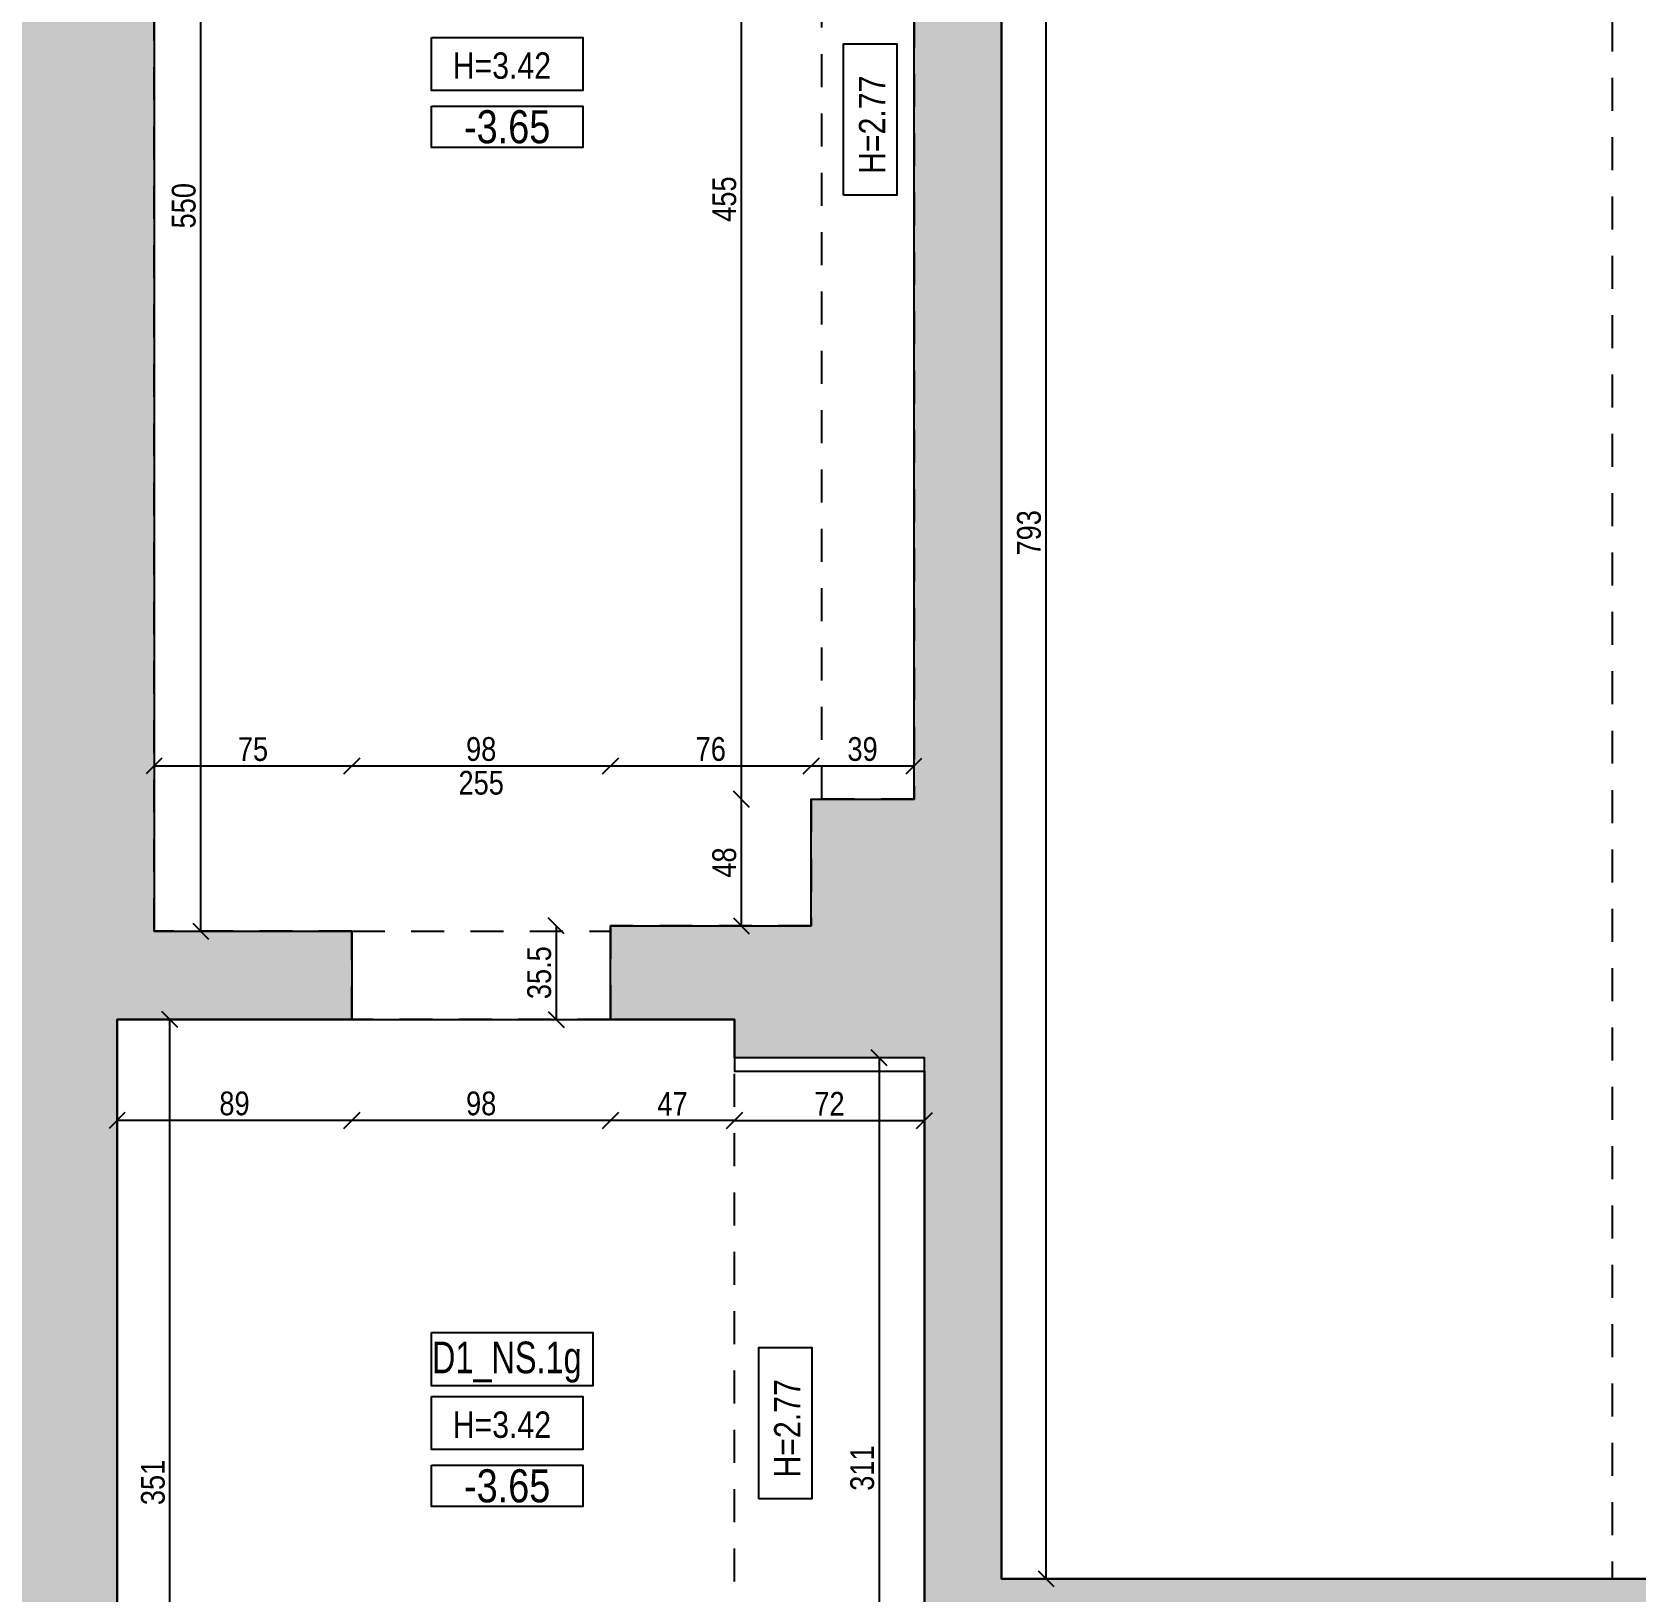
# Model space of a CAD drawing. Header units: metres. Extents: x 493 to 630, y -132 to -15.
# Drawn here: x 514.73 to 520.8, y -88.09 to -82.18 of the extents above; entities that cross this region are included whole.
import ezdxf
from ezdxf.enums import TextEntityAlignment as Align

# ---------------------------------------------------------------- set-up
doc = ezdxf.new("R2010")
doc.units = ezdxf.units.M
doc.header["$MEASUREMENT"] = 0
doc.header["$PDMODE"] = 3
doc.linetypes.add('HIDDEN', pattern=[0.375, 0.25, -0.125])
for name, color, linetype in [('a_caramida', 2, 'Continuous'), ('a_cote_50', 9, 'Continuous'), ('a_cote_nivel', 9, 'Continuous'), ('a_grinzi', 253, 'HIDDEN'), ('a_indicatii', 7, 'Continuous'), ('a_indicatii_text', 7, 'Continuous'), ('a_pereti_hasuri', 253, 'Continuous'), ('a_text', 7, 'Continuous'), ('a_vederi', 74, 'Continuous')]:
    doc.layers.add(name, color=color, linetype=linetype)
doc.layers.add('a_suprafete', color=7, linetype='Continuous', plot=False)
doc.styles.add('ROMANS', font='ROMANS.shx', dxfattribs={"width": 0.75})
doc.styles.get("Standard").update_dxf_attribs({"font": 'ARIALN.TTF'})
doc.styles.add('Swiss Condensed Light', font='swisscl.ttf')
doc.dimstyles.new('50 cote', dxfattribs={"dimtxt": 0.09, "dimasz": 0.06, "dimexe": 0, "dimexo": 0, "dimgap": 0.018, "dimtad": 1, "dimdec": 1, "dimlfac": 100, "dimrnd": 0.5, "dimdsep": 46, "dimtxsty": 'Standard', "dimblk": 'OBLIQUE', "dimcen": 0.00045, "dimclrd": 256, "dimclrt": 4, "dimadec": 1, "dimazin": 0, "dimtfac": 1, "dimtdec": 1, "dimtix": 1, "dimtofl": 0, "dimtmove": 0, "dimatfit": 3, "dimldrblk": 'OBLIQUE', "dimfxl": 0, "dimtolj": 1, "dimtzin": 0, "dimarcsym": 0})
pattern_1 = [(45, (-4876.954644, 8292.469365), (-0.04419417382, 0.04419417382), []), (45, (-4876.91045, 8292.469365), (-0.04419417382, 0.04419417382), [0.03125, -0.015625])]

# ---------------------------------------------------------------- blocks, each defined once
blk = doc.blocks.new('_Oblique')
at = {"color": 0, "linetype": 'ByBlock', "lineweight": -2}
blk.add_line((-0.5, -0.5), (0.5, 0.5), dxfattribs=at)
blk = doc.blocks.new('*D321')
at = {"layer": 'a_cote_50', "lineweight": -2, "ltscale": 0.3}
blk.add_line((518.5682, -80.1146), (518.5682, -88.0446), dxfattribs=at)
at = {"layer": 'Defpoints', "color": 0, "ltscale": 0.3}
for p in [(520.6023, -80.1146), (518.5682, -88.0446), (520.6023, -88.0446)]:
    blk.add_point(p, dxfattribs=at)
at = {"layer": 'a_cote_50', "lineweight": -2, "ltscale": 0.3, "xscale": 0.06, "yscale": 0.06, "zscale": 0.06}
for p, rotation in [((518.5682, -80.1146), 90), ((518.5682, -88.0446), 270)]:
    blk.add_blockref('_Oblique', p, dxfattribs=dict(at, rotation=rotation))
at = {"layer": 'a_cote_50', "color": 4, "ltscale": 0.3, "insert": (518.5043, -84.0796), "char_height": 0.09, "attachment_point": 5, "rotation": 90}
blk.add_mtext('\\A1;793', dxfattribs=at)
blk = doc.blocks.new('COTE_NIVEL_DRAFT')
at = {"layer": 'a_cote_nivel'}
blk.add_lwpolyline([(-27.5, -2.5), (27.5, -2.5), (27.5, -17.5), (-27.5, -17.5)], close=True, dxfattribs=at)
blk = doc.blocks.new('cota nivel')
at = {"layer": 'a_cote_nivel', "xscale": 1.272727272727934, "yscale": 1.272727272727934, "zscale": 1.272727272727934}
blk.add_blockref('COTE_NIVEL_DRAFT', (0, 12.73), dxfattribs=at)
at = {"layer": 'a_cote_nivel', "style": 'ROMANS', "width": 0.6}
blk.add_attdef('COTA', text='', height=15.27, dxfattribs=at).set_placement((0, 0), align=Align.MIDDLE_CENTER)
blk = doc.blocks.new('*D517')
at = {"layer": 'a_cote_50', "lineweight": -2, "ltscale": 0.3}
blk.add_line((517.4135, -80.5395), (517.4135, -85.0895), dxfattribs=at)
at = {"layer": 'Defpoints', "color": 0, "ltscale": 0.3}
for p in [(517.5983, -80.5395), (517.4135, -85.0895), (517.7183, -85.0895)]:
    blk.add_point(p, dxfattribs=at)
at = {"layer": 'a_cote_50', "lineweight": -2, "ltscale": 0.3, "xscale": 0.06, "yscale": 0.06, "zscale": 0.06}
for p, rotation in [((517.4135, -80.5395), 90), ((517.4135, -85.0895), 270)]:
    blk.add_blockref('_Oblique', p, dxfattribs=dict(at, rotation=rotation))
at = {"layer": 'a_cote_50', "color": 4, "ltscale": 0.3, "insert": (517.3498, -82.8145), "char_height": 0.09, "attachment_point": 5, "rotation": 90}
blk.add_mtext('\\A1;455', dxfattribs=at)
blk = doc.blocks.new('*D518')
at = {"layer": 'a_cote_50', "lineweight": -2, "ltscale": 0.3}
blk.add_line((517.4135, -85.0895), (517.4135, -85.5695), dxfattribs=at)
at = {"layer": 'Defpoints', "color": 0, "ltscale": 0.3}
for p in [(517.7183, -85.0895), (517.4135, -85.5695), (517.6783, -85.5695)]:
    blk.add_point(p, dxfattribs=at)
at = {"layer": 'a_cote_50', "lineweight": -2, "ltscale": 0.3, "xscale": 0.06, "yscale": 0.06, "zscale": 0.06}
for p, rotation in [((517.4135, -85.0895), 90), ((517.4135, -85.5695), 270)]:
    blk.add_blockref('_Oblique', p, dxfattribs=dict(at, rotation=rotation))
at = {"layer": 'a_cote_50', "color": 4, "ltscale": 0.3, "insert": (517.3496, -85.3295), "char_height": 0.09, "attachment_point": 5, "rotation": 90}
blk.add_mtext('\\A1;48', dxfattribs=at)
blk = doc.blocks.new('*D519')
at = {"layer": 'a_cote_50', "lineweight": -2, "ltscale": 0.3}
blk.add_line((518.0683, -84.9636), (517.6783, -84.9636), dxfattribs=at)
at = {"layer": 'Defpoints', "color": 0, "ltscale": 0.3}
for p in [(517.6783, -84.9636), (517.6783, -85.0895), (518.0683, -85.0895)]:
    blk.add_point(p, dxfattribs=at)
at = {"layer": 'a_cote_50', "lineweight": -2, "ltscale": 0.3, "xscale": 0.06, "yscale": 0.06, "zscale": 0.06, "rotation": 180}
blk.add_blockref('_Oblique', (517.6783, -84.9636), dxfattribs=at)
at = {"layer": 'a_cote_50', "lineweight": -2, "ltscale": 0.3, "xscale": 0.06, "yscale": 0.06, "zscale": 0.06}
blk.add_blockref('_Oblique', (518.0683, -84.9636), dxfattribs=at)
at = {"layer": 'a_cote_50', "color": 4, "ltscale": 0.3, "insert": (517.8733, -84.8997), "char_height": 0.09, "attachment_point": 5}
blk.add_mtext('\\A1;39', dxfattribs=at)
blk = doc.blocks.new('*D520')
at = {"layer": 'a_cote_50', "lineweight": -2, "ltscale": 0.3}
blk.add_line((517.6783, -84.9636), (516.9178, -84.9636), dxfattribs=at)
at = {"layer": 'Defpoints', "color": 0, "ltscale": 0.3}
for p in [(516.9178, -84.9636), (517.6783, -85.0895), (516.9178, -85.5695)]:
    blk.add_point(p, dxfattribs=at)
at = {"layer": 'a_cote_50', "lineweight": -2, "ltscale": 0.3, "xscale": 0.06, "yscale": 0.06, "zscale": 0.06, "rotation": 180}
blk.add_blockref('_Oblique', (516.9178, -84.9636), dxfattribs=at)
at = {"layer": 'a_cote_50', "lineweight": -2, "ltscale": 0.3, "xscale": 0.06, "yscale": 0.06, "zscale": 0.06}
blk.add_blockref('_Oblique', (517.6783, -84.9636), dxfattribs=at)
at = {"layer": 'a_cote_50', "color": 4, "ltscale": 0.3, "insert": (517.298, -84.8997), "char_height": 0.09, "attachment_point": 5}
blk.add_mtext('\\A1;76', dxfattribs=at)
blk = doc.blocks.new('*D521')
at = {"layer": 'a_cote_50', "lineweight": -2, "ltscale": 0.3}
blk.add_line((516.9178, -84.9636), (515.9378, -84.9636), dxfattribs=at)
at = {"layer": 'Defpoints', "color": 0, "ltscale": 0.3}
for p in [(515.9378, -84.9636), (516.9178, -85.5695), (515.9378, -85.5895)]:
    blk.add_point(p, dxfattribs=at)
at = {"layer": 'a_cote_50', "lineweight": -2, "ltscale": 0.3, "xscale": 0.06, "yscale": 0.06, "zscale": 0.06, "rotation": 180}
blk.add_blockref('_Oblique', (515.9378, -84.9636), dxfattribs=at)
at = {"layer": 'a_cote_50', "lineweight": -2, "ltscale": 0.3, "xscale": 0.06, "yscale": 0.06, "zscale": 0.06}
blk.add_blockref('_Oblique', (516.9178, -84.9636), dxfattribs=at)
at = {"layer": 'a_cote_50', "color": 4, "ltscale": 0.3, "char_height": 0.09, "attachment_point": 5}
for s, insert in [('\\A1;98', (516.4278, -84.8997)), ('\\A1;255', (516.4278, -85.0276))]:
    blk.add_mtext(s, dxfattribs=dict(at, insert=insert))
blk = doc.blocks.new('*D522')
at = {"layer": 'a_cote_50', "lineweight": -2, "ltscale": 0.3}
blk.add_line((515.9378, -84.9636), (515.1878, -84.9636), dxfattribs=at)
at = {"layer": 'Defpoints', "color": 0, "ltscale": 0.3}
for p in [(515.1878, -84.9636), (515.1878, -85.5895), (515.9378, -85.5895)]:
    blk.add_point(p, dxfattribs=at)
at = {"layer": 'a_cote_50', "lineweight": -2, "ltscale": 0.3, "xscale": 0.06, "yscale": 0.06, "zscale": 0.06, "rotation": 180}
blk.add_blockref('_Oblique', (515.1878, -84.9636), dxfattribs=at)
at = {"layer": 'a_cote_50', "lineweight": -2, "ltscale": 0.3, "xscale": 0.06, "yscale": 0.06, "zscale": 0.06}
blk.add_blockref('_Oblique', (515.9378, -84.9636), dxfattribs=at)
at = {"layer": 'a_cote_50', "color": 4, "ltscale": 0.3, "insert": (515.5628, -84.8999), "char_height": 0.09, "attachment_point": 5}
blk.add_mtext('\\A1;75', dxfattribs=at)
blk = doc.blocks.new('*D523')
at = {"layer": 'a_cote_50', "lineweight": -2, "ltscale": 0.3}
blk.add_line((516.7119, -85.5695), (516.7119, -85.9245), dxfattribs=at)
at = {"layer": 'Defpoints', "color": 0, "ltscale": 0.3}
for p in [(516.9178, -85.5695), (516.7119, -85.9245), (516.9178, -85.9245)]:
    blk.add_point(p, dxfattribs=at)
at = {"layer": 'a_cote_50', "lineweight": -2, "ltscale": 0.3, "xscale": 0.06, "yscale": 0.06, "zscale": 0.06}
for p, rotation in [((516.7119, -85.5695), 90), ((516.7119, -85.9245), 270)]:
    blk.add_blockref('_Oblique', p, dxfattribs=dict(at, rotation=rotation))
at = {"layer": 'a_cote_50', "color": 4, "ltscale": 0.3, "insert": (516.648, -85.747), "char_height": 0.09, "attachment_point": 5, "rotation": 90}
blk.add_mtext('\\A1;35.5', dxfattribs=at)
blk = doc.blocks.new('*D524')
at = {"layer": 'a_cote_50', "lineweight": -2, "ltscale": 0.3}
blk.add_line((515.3648, -85.5895), (515.3648, -80.0895), dxfattribs=at)
at = {"layer": 'Defpoints', "color": 0, "ltscale": 0.3}
for p in [(515.1409, -80.0895), (515.3648, -80.0895), (515.1409, -85.5895)]:
    blk.add_point(p, dxfattribs=at)
at = {"layer": 'a_cote_50', "lineweight": -2, "ltscale": 0.3, "xscale": 0.06, "yscale": 0.06, "zscale": 0.06}
for p, rotation in [((515.3648, -80.0895), 90), ((515.3648, -85.5895), 270)]:
    blk.add_blockref('_Oblique', p, dxfattribs=dict(at, rotation=rotation))
at = {"layer": 'a_cote_50', "color": 4, "ltscale": 0.3, "insert": (515.3009, -82.8395), "char_height": 0.09, "attachment_point": 5, "rotation": 90}
blk.add_mtext('\\A1;550', dxfattribs=at)
blk = doc.blocks.new('*D527')
at = {"layer": 'a_cote_50', "lineweight": -2, "ltscale": 0.3}
blk.add_line((517.3878, -86.3072), (518.1078, -86.3072), dxfattribs=at)
at = {"layer": 'Defpoints', "color": 0, "ltscale": 0.3}
for p in [(517.3878, -86.0701), (518.1078, -86.0701), (518.1078, -86.3072)]:
    blk.add_point(p, dxfattribs=at)
at = {"layer": 'a_cote_50', "lineweight": -2, "ltscale": 0.3, "xscale": 0.06, "yscale": 0.06, "zscale": 0.06, "rotation": 180}
blk.add_blockref('_Oblique', (517.3878, -86.3072), dxfattribs=at)
at = {"layer": 'a_cote_50', "lineweight": -2, "ltscale": 0.3, "xscale": 0.06, "yscale": 0.06, "zscale": 0.06}
blk.add_blockref('_Oblique', (518.1078, -86.3072), dxfattribs=at)
at = {"layer": 'a_cote_50', "color": 4, "ltscale": 0.3, "insert": (517.7478, -86.244), "char_height": 0.09, "attachment_point": 5}
blk.add_mtext('\\A1;72', dxfattribs=at)
blk = doc.blocks.new('*D528')
at = {"layer": 'a_cote_50', "lineweight": -2, "ltscale": 0.3}
blk.add_line((517.3878, -86.3072), (516.9178, -86.3072), dxfattribs=at)
at = {"layer": 'Defpoints', "color": 0, "ltscale": 0.3}
for p in [(516.9178, -85.9245), (517.3878, -85.9245), (516.9178, -86.3072)]:
    blk.add_point(p, dxfattribs=at)
at = {"layer": 'a_cote_50', "lineweight": -2, "ltscale": 0.3, "xscale": 0.06, "yscale": 0.06, "zscale": 0.06, "rotation": 180}
blk.add_blockref('_Oblique', (516.9178, -86.3072), dxfattribs=at)
at = {"layer": 'a_cote_50', "lineweight": -2, "ltscale": 0.3, "xscale": 0.06, "yscale": 0.06, "zscale": 0.06}
blk.add_blockref('_Oblique', (517.3878, -86.3072), dxfattribs=at)
at = {"layer": 'a_cote_50', "color": 4, "ltscale": 0.3, "insert": (517.1528, -86.2442), "char_height": 0.09, "attachment_point": 5}
blk.add_mtext('\\A1;47', dxfattribs=at)
blk = doc.blocks.new('*D529')
at = {"layer": 'a_cote_50', "lineweight": -2, "ltscale": 0.3}
blk.add_line((517.9363, -86.0701), (517.9363, -89.1801), dxfattribs=at)
at = {"layer": 'Defpoints', "color": 0, "ltscale": 0.3}
for p in [(518.1078, -86.0701), (517.9363, -89.1801), (518.1078, -89.1801)]:
    blk.add_point(p, dxfattribs=at)
at = {"layer": 'a_cote_50', "lineweight": -2, "ltscale": 0.3, "xscale": 0.06, "yscale": 0.06, "zscale": 0.06}
for p, rotation in [((517.9363, -86.0701), 90), ((517.9363, -89.1801), 270)]:
    blk.add_blockref('_Oblique', p, dxfattribs=dict(at, rotation=rotation))
at = {"layer": 'a_cote_50', "color": 4, "ltscale": 0.3, "insert": (517.8724, -87.6251), "char_height": 0.09, "attachment_point": 5, "rotation": 90}
blk.add_mtext('\\A1;311', dxfattribs=at)
blk = doc.blocks.new('*D535')
at = {"layer": 'a_cote_50', "lineweight": -2, "ltscale": 0.3}
blk.add_line((516.9178, -86.3072), (515.9378, -86.3072), dxfattribs=at)
at = {"layer": 'Defpoints', "color": 0, "ltscale": 0.3}
for p in [(515.9378, -85.9245), (516.9178, -85.9245), (515.9378, -86.3072)]:
    blk.add_point(p, dxfattribs=at)
at = {"layer": 'a_cote_50', "lineweight": -2, "ltscale": 0.3, "xscale": 0.06, "yscale": 0.06, "zscale": 0.06, "rotation": 180}
blk.add_blockref('_Oblique', (515.9378, -86.3072), dxfattribs=at)
at = {"layer": 'a_cote_50', "lineweight": -2, "ltscale": 0.3, "xscale": 0.06, "yscale": 0.06, "zscale": 0.06}
blk.add_blockref('_Oblique', (516.9178, -86.3072), dxfattribs=at)
at = {"layer": 'a_cote_50', "color": 4, "ltscale": 0.3, "insert": (516.4278, -86.2432), "char_height": 0.09, "attachment_point": 5}
blk.add_mtext('\\A1;98', dxfattribs=at)
blk = doc.blocks.new('*D536')
at = {"layer": 'a_cote_50', "lineweight": -2, "ltscale": 0.3}
blk.add_line((515.9378, -86.3072), (515.0478, -86.3072), dxfattribs=at)
at = {"layer": 'Defpoints', "color": 0, "ltscale": 0.3}
for p in [(515.0478, -85.9245), (515.9378, -85.9245), (515.0478, -86.3072)]:
    blk.add_point(p, dxfattribs=at)
at = {"layer": 'a_cote_50', "lineweight": -2, "ltscale": 0.3, "xscale": 0.06, "yscale": 0.06, "zscale": 0.06, "rotation": 180}
blk.add_blockref('_Oblique', (515.0478, -86.3072), dxfattribs=at)
at = {"layer": 'a_cote_50', "lineweight": -2, "ltscale": 0.3, "xscale": 0.06, "yscale": 0.06, "zscale": 0.06}
blk.add_blockref('_Oblique', (515.9378, -86.3072), dxfattribs=at)
at = {"layer": 'a_cote_50', "color": 4, "ltscale": 0.3, "insert": (515.4928, -86.2432), "char_height": 0.09, "attachment_point": 5}
blk.add_mtext('\\A1;89', dxfattribs=at)
blk = doc.blocks.new('*D538')
at = {"layer": 'a_cote_50', "lineweight": -2, "ltscale": 0.3}
blk.add_line((515.248, -89.4345), (515.248, -85.9245), dxfattribs=at)
at = {"layer": 'Defpoints', "color": 0, "ltscale": 0.3}
for p in [(515.248, -85.9245), (515.8278, -85.9245), (515.8278, -89.4345)]:
    blk.add_point(p, dxfattribs=at)
at = {"layer": 'a_cote_50', "lineweight": -2, "ltscale": 0.3, "xscale": 0.06, "yscale": 0.06, "zscale": 0.06}
for p, rotation in [((515.248, -85.9245), 90), ((515.248, -89.4345), 270)]:
    blk.add_blockref('_Oblique', p, dxfattribs=dict(at, rotation=rotation))
at = {"layer": 'a_cote_50', "color": 4, "ltscale": 0.3, "insert": (515.184, -87.6795), "char_height": 0.09, "attachment_point": 5, "rotation": 90}
blk.add_mtext('\\A1;351', dxfattribs=at)

msp = doc.modelspace()

# ---------------------------------------------------------------- hatches: boundary and pattern name
at = {"layer": 'a_pereti_hasuri', "ltscale": 0.3}
h = msp.add_hatch(dxfattribs=at)
h.set_pattern_fill('ANSI33', color=256, scale=0.25, style=0)
h.set_pattern_definition(pattern_1)
h.paths.add_polyline_path([(515.4135, -80.0895), (515.1878, -80.0895), (515.1878, -85.5895), (515.9378, -85.5895), (515.9378, -85.9245), (515.0478, -85.9245), (515.0478, -89.4345), (515.8278, -89.4345), (515.8278, -89.7345), (515.0978, -89.7345), (515.0978, -89.8445), (514.5228, -89.8445), (514.5228, -79.8645), (514.2248, -79.8645), (514.2248, -79.3896), (515.4135, -79.3896)])
h.paths.add_polyline_path([(511.2148, -79.3896), (511.2148, -79.8745), (511.5148, -79.8745), (511.5148, -80.2945), (511.9648, -80.2945), (511.9648, -79.8645), (512.2648, -79.8645), (512.2648, -79.3896)])
h.paths.add_polyline_path([(509.2548, -79.3896), (504.215, -79.3896), (504.8437, -83.8123), (505.3911, -83.7324), (505.3802, -83.6545), (507.3402, -83.6545), (507.3402, -84.2145), (507.6302, -84.2145), (507.6302, -84.4319), (507.8085, -84.4319), (507.8085, -82.4693), (507.67, -82.4693), (507.67, -82.6991), (507.54, -82.6991), (507.54, -83.1791), (505.31, -83.1791), (504.82, -79.7291), (507.53, -79.7291), (507.53, -80.0241), (507.67, -80.0241), (507.67, -81.4693), (507.8085, -81.4693), (507.8085, -79.7291), (508.5048, -79.7291), (508.5048, -80.3145), (508.9548, -80.3145), (508.9548, -79.8745), (509.2548, -79.8745)])
h.paths.add_polyline_path([(505.8255, -86.817), (505.5724, -85.0197), (505.0267, -85.0994), (505.2822, -86.8963)])
h.paths.add_polyline_path([(506.2097, -89.5401), (506.1899, -89.4045), (507.3665, -89.4045), (507.3665, -89.5545), (508.5593, -89.5545), (508.5593, -90.7045), (508.9085, -90.7045), (508.9085, -89.4245), (507.8085, -89.4245), (507.8085, -85.3745), (507.6302, -85.3745), (507.6302, -88.0945), (507.3271, -88.0945), (507.3271, -88.6745), (506.0871, -88.6745), (506.0068, -88.1043), (505.4651, -88.1834), (505.6692, -89.619)])
h.paths.add_polyline_path([(509.2135, -92.7946), (509.2135, -91.9545), (508.9085, -91.9545), (508.9085, -91.5345), (508.4665, -91.5345), (508.4665, -91.9845), (507.8165, -91.9845), (507.8165, -91.2845), (507.3665, -91.2845), (507.3665, -91.9845), (506.5665, -91.9845), (506.3975, -90.8264), (505.8522, -90.906), (506.1203, -92.7946)])
h.paths.add_polyline_path([(512.2035, -92.7946), (512.2035, -91.9845), (511.9185, -91.9845), (511.9185, -91.5345), (511.4585, -91.5345), (511.4585, -91.9545), (511.1635, -91.9545), (511.1635, -92.7946)])
h.paths.add_polyline_path([(515.2335, -92.7946), (515.2335, -92.1945), (514.9285, -92.1945), (514.9285, -91.5345), (514.4485, -91.5345), (514.4485, -91.9845), (514.1535, -91.9845), (514.1535, -92.7946)])
h = msp.add_hatch(dxfattribs=at)
h.set_pattern_fill('ANSI33', color=256, scale=0.25, style=0)
h.set_pattern_definition(pattern_1)
h.paths.add_polyline_path([(518.3431, -92.3746), (518.3431, -92.1146), (518.0481, -92.1146), (518.0481, -91.8245), (518.0181, -91.8245), (518.0181, -91.8045), (517.4785, -91.8045), (517.4785, -92.1945), (517.1835, -92.1945), (517.1835, -92.7946), (518.3431, -92.7946), (518.3431, -92.7696), (518.3431, -92.6696), (518.3431, -92.4396)])
h.paths.add_polyline_path([(518.4731, -89.1846), (518.3331, -89.1846), (518.3331, -88.1446), (529.4531, -88.1446), (529.4531, -89.6796), (529.7331, -89.6796), (529.7331, -89.8796), (529.7831, -89.8796), (529.8581, -89.8796), (529.8581, -89.8346), (530.1583, -89.8346), (530.1583, -89.6146), (530.3033, -89.6146), (530.3033, -89.0096), (529.6148, -89.0096), (529.6148, -88.0446), (529.5398, -88.0446), (518.3998, -88.0446), (518.3998, -80.1146), (518.3998, -79.6146), (518.3998, -79.5496), (518.3998, -79.3896), (517.4635, -79.3896), (517.4635, -80.0895), (517.5235, -80.0895), (517.7183, -80.0895), (517.7183, -80.5395), (518.0683, -80.5395), (518.0683, -85.0895), (517.6783, -85.0895), (517.6783, -85.5695), (516.9178, -85.5695), (516.9178, -85.9245), (517.3878, -85.9245), (517.3878, -86.0701), (518.1078, -86.0701), (518.1078, -89.1801), (517.3678, -89.1801), (517.3678, -89.4301), (516.796, -89.4301), (516.796, -89.7345), (517.4978, -89.7345), (517.4978, -90.1045), (518.0181, -90.1045), (518.0931, -90.1045), (518.0931, -89.6846), (518.4731, -89.6846), (518.4731, -89.6746)])
h.paths.add_polyline_path([(521.4098, -79.6146), (521.4098, -79.5496), (521.4098, -79.3896), (520.4798, -79.3896), (520.4798, -79.5496), (520.4798, -79.6146), (520.4798, -80.1146), (520.5298, -80.1146), (520.7248, -80.1146), (520.7248, -80.5546), (521.1848, -80.5546), (521.1848, -80.1196), (521.4098, -80.1196)], flags=17)
h.paths.add_polyline_path([(524.4061, -79.3896), (523.4898, -79.3896), (523.4898, -80.1196), (523.5398, -80.1196), (523.7198, -80.1196), (523.7198, -80.5396), (524.1648, -80.5396), (524.1648, -80.0896), (524.4061, -80.0896)])
h.paths.add_polyline_path([(527.4598, -79.3896), (526.4861, -79.3896), (526.4861, -80.0896), (526.7048, -80.0896), (526.7048, -80.5096), (527.1748, -80.5096), (527.1748, -80.1146), (527.4598, -80.1146)])
h.paths.add_polyline_path([(530.4498, -79.6296), (530.4498, -79.5646), (530.4498, -79.3896), (530.3498, -79.3896), (529.5398, -79.3896), (529.5398, -79.5496), (529.5398, -80.1196), (529.5398, -80.1546), (529.5398, -86.4146), (529.6148, -86.4146), (529.6148, -86.4196), (532.3433, -86.4196), (532.3433, -89.6846), (536.2298, -89.6846), (536.2298, -89.6096), (536.2748, -89.6096), (536.2748, -89.1196), (535.5448, -89.1196), (535.5448, -89.6196), (533.3948, -89.6196), (533.3948, -89.1196), (532.5548, -89.1196), (532.5548, -86.3196), (529.6548, -86.3196), (529.6548, -80.1196), (530.4498, -80.1196)])
h.paths.add_polyline_path([(527.3431, -92.4646), (527.3431, -92.3996), (527.3431, -92.1396), (527.0481, -92.1396), (527.0481, -91.7346), (526.5981, -91.7346), (526.5981, -92.1396), (526.3031, -92.1396), (526.3031, -92.4646), (526.3033, -92.4646), (526.3033, -92.6946), (526.3033, -92.7946), (527.3431, -92.7946), (527.3431, -92.6946)])
h.paths.add_polyline_path([(524.3531, -92.4646), (524.3531, -92.1396), (524.0581, -92.1396), (524.0581, -91.7296), (523.6081, -91.7296), (523.6081, -92.1096), (523.3131, -92.1096), (523.3131, -92.4346), (523.3133, -92.4346), (523.3133, -92.6646), (523.3133, -92.7946), (524.3531, -92.7946), (524.3531, -92.6946)])
h.paths.add_polyline_path([(521.3631, -92.4346), (521.3631, -92.1096), (521.0481, -92.1096), (521.0481, -91.7296), (520.5881, -91.7296), (520.5881, -92.1146), (520.2931, -92.1146), (520.2931, -92.4396), (520.2933, -92.4396), (520.2933, -92.6696), (520.2933, -92.7946), (521.3631, -92.7946), (521.3631, -92.7646), (521.3631, -92.6646)])
h = msp.add_hatch(dxfattribs=at)
h.set_pattern_fill('ANSI33', color=256, scale=0.25, style=0)
h.set_pattern_definition(pattern_1)
h.paths.add_polyline_path([(521.2731, -89.0746), (520.5631, -89.0746), (520.5631, -89.6746), (521.2731, -89.6746)])
h.paths.add_polyline_path([(524.2931, -89.0746), (523.4331, -89.0746), (523.4331, -89.6746), (524.2931, -89.6746)])
h.paths.add_polyline_path([(527.2931, -89.0746), (526.4331, -89.0746), (526.4331, -89.6746), (527.2931, -89.6746)])
edge = h.paths.add_edge_path()
edge.add_arc((526.961, -82.8646), 0.31, 0, 360)
edge = h.paths.add_edge_path()
edge.add_arc((529.9648, -82.8696), 0.31, 0, 360)
edge = h.paths.add_edge_path()
edge.add_arc((532.9847, -82.8857), 0.31, 0, 360)
edge = h.paths.add_edge_path()
edge.add_arc((536.0147, -82.8857), 0.31, 0, 360)

# ---------------------------------------------------------------- linework, layer by layer
at = {"layer": 'a_caramida', "ltscale": 0.3}
msp.add_lwpolyline([(515.4135, -80.0895), (515.1878, -80.0895), (515.1878, -85.5895), (515.9378, -85.5895), (515.9378, -85.9245), (515.0478, -85.9245), (515.0478, -89.4345), (515.8278, -89.4345), (515.8278, -89.7345), (515.0978, -89.7345), (515.0978, -89.8445), (514.5228, -89.8445), (514.5228, -79.8645), (514.2248, -79.8645), (514.2248, -79.3896), (515.4135, -79.3896)], close=True, dxfattribs=at)
msp.add_lwpolyline([(518.1078, -89.1801), (518.1078, -86.0701), (517.3878, -86.0701), (517.3878, -86.0701), (517.3878, -85.9245), (516.9178, -85.9245), (516.9178, -85.5695), (517.6783, -85.5695), (517.6783, -85.0895), (518.0683, -85.0895), (518.0683, -80.5395), (517.7183, -80.5395), (517.7183, -80.0895), (517.4635, -80.0895), (517.4635, -79.3896), (518.3998, -79.3896), (518.3998, -80.1146), (518.3998, -80.1146), (518.3998, -88.0446), (529.6148, -88.0446)], dxfattribs=at)
at = {"layer": 'a_grinzi', "ltscale": 0.5}
for p, q in [((517.7183, -85.0895), (517.7183, -80.5395)), ((515.9378, -85.5895), (516.9178, -85.5895)), ((515.9378, -85.9245), (516.9178, -85.9245))]:
    msp.add_line(p, q, dxfattribs=at)
msp.add_lwpolyline([(516.9178, -85.9245), (515.9378, -85.9245), (515.9378, -85.5895), (515.1878, -85.5895), (515.1878, -80.0895), (517.7183, -80.0895), (517.7183, -80.5395), (518.0683, -80.5395), (518.0683, -85.0895), (517.6783, -85.0895), (517.6783, -85.5695), (516.9178, -85.5695)], close=True, dxfattribs=at)
for points in [[(520.7148, -80.5546), (520.7148, -88.0446)], [(517.3878, -89.1801), (517.3878, -86.0701)]]:
    msp.add_lwpolyline(points, dxfattribs=at)
at = {"layer": 'a_suprafete', "ltscale": 0.3}
for points in [[(529.5398, -80.1546), (529.5398, -88.0446), (518.3998, -88.0446), (518.3998, -80.1146), (520.7248, -80.1146), (520.7248, -80.5546), (521.1848, -80.5546), (521.1848, -80.1196), (523.7198, -80.1196), (523.7198, -80.5396), (524.1648, -80.5396), (524.1648, -80.0896), (526.7048, -80.0896), (526.7048, -80.5096), (527.1748, -80.5096), (527.1748, -80.1146), (529.5398, -80.1146)], [(517.3678, -89.4301), (516.796, -89.4301), (516.796, -89.6645), (515.8278, -89.6645), (515.8278, -89.4345), (515.0478, -89.4345), (515.0478, -85.9245), (517.3878, -85.9245), (517.3878, -86.1201), (518.1078, -86.1201), (518.1078, -89.1801), (517.3678, -89.1801)]]:
    msp.add_lwpolyline(points, close=True, dxfattribs=at)
at = {"layer": 'a_text'}
for points in [[(516.2393, -82.2016), (516.8133, -82.2016), (516.8133, -82.4029), (516.2393, -82.4029)], [(517.8016, -82.7996), (517.8016, -82.2255), (518.0028, -82.2255), (518.0028, -82.7996)], [(516.2393, -87.1117), (516.8513, -87.1117), (516.8513, -87.313), (516.2393, -87.313)], [(517.48, -87.7416), (517.48, -87.1676), (517.6812, -87.1676), (517.6812, -87.7416)], [(516.2393, -87.3538), (516.8133, -87.3538), (516.8133, -87.5551), (516.2393, -87.5551)]]:
    msp.add_lwpolyline(points, close=True, dxfattribs=at)
at = {"layer": 'a_vederi', "ltscale": 0.3}
msp.add_lwpolyline([(517.3878, -86.0701), (517.3878, -86.1201), (518.1078, -86.1201)], dxfattribs=at)

# ---------------------------------------------------------------- block references
at = {"layer": 'a_indicatii'}
ref = msp.add_blockref('cota nivel', (516.5263, -82.5401), dxfattribs=dict(at, xscale=0.008200420351329285, yscale=0.008200420351329285, zscale=0.008200420351329285))
ref.add_attrib('COTA', '-3.65', dxfattribs={"layer": 'a_cote_nivel', "height": 0.12524}).set_placement((516.5263, -82.5401), align=Align.MIDDLE_CENTER)
ref = msp.add_blockref('cota nivel', (516.5263, -87.6923), dxfattribs=dict(at, xscale=0.008200420351329285, yscale=0.008200420351329285, zscale=0.008200420351329285))
ref.add_attrib('COTA', '-3.65', dxfattribs={"layer": 'a_cote_nivel', "height": 0.12524}).set_placement((516.5263, -87.6923), align=Align.MIDDLE_CENTER)

# ---------------------------------------------------------------- texts
at = {"layer": 'a_indicatii_text', "linetype": 'Continuous', "style": 'Swiss Condensed Light'}
msp.add_text('D1_NS.1g', height=0.12, dxfattribs=at).set_placement((516.2412, -87.2656))
at = {"layer": 'a_text', "char_height": 0.1, "width": 1.87247, "attachment_point": 7}
for insert in [(516.3201, -82.3597), (516.3201, -87.5119)]:
    msp.add_mtext('\\A1;H=3.42', dxfattribs=dict(at, insert=insert))
at = {"layer": 'a_text', "char_height": 0.1, "width": 1.87247, "attachment_point": 7, "rotation": 90}
for insert in [(517.9596, -82.7188), (517.638, -87.6608)]:
    msp.add_mtext('\\A1;H=2.77', dxfattribs=dict(at, insert=insert))

# ---------------------------------------------------------------- dimensions: what is measured, and where the dimension line sits
at = {"layer": 'a_cote_50', "ltscale": 0.3}
for base, p1, p2, angle, picture, middle in [((515.3648, -80.0895), (515.1409, -85.5895), (515.1409, -80.0895), 90, '*D524', (515.3009, -82.8395)), ((518.5682, -88.0446), (520.6023, -80.1146), (520.6023, -88.0446), 270, '*D321', (518.5043, -84.0796)), ((517.4135, -85.0895), (517.5983, -80.5395), (517.7183, -85.0895), 90, '*D517', (517.3498, -82.8145)), ((516.7119, -85.9245), (516.9178, -85.5695), (516.9178, -85.9245), 90, '*D523', (516.648, -85.747)), ((515.248, -85.9245), (515.8278, -89.4345), (515.8278, -85.9245), 90, '*D538', (515.184, -87.6795)), ((517.9363, -89.1801), (518.1078, -86.0701), (518.1078, -89.1801), 90, '*D529', (517.8724, -87.6251))]:
    dim = msp.add_linear_dim(base=base, p1=p1, p2=p2, angle=angle, dimstyle='50 cote', dxfattribs=at)
    dim.commit()
    dim.dimension.update_dxf_attribs({"geometry": picture, "text_midpoint": middle})
for base, p1, p2, picture, middle in [((515.1878, -84.9636), (515.9378, -85.5895), (515.1878, -85.5895), '*D522', (515.5628, -84.8999)), ((516.9177794726, -84.9636235064), (517.6782794726, -85.0895339468), (516.9177794726, -85.5695339468), '*D520', (517.2980294726, -84.8996719375)), ((515.0478, -86.3072), (515.9378, -85.9245), (515.0478, -85.9245), '*D536', (515.4928, -86.2432)), ((515.9378, -86.3072), (516.9178, -85.9245), (515.9378, -85.9245), '*D535', (516.4278, -86.2432))]:
    dim = msp.add_linear_dim(base=base, p1=p1, p2=p2, dimstyle='50 cote', override={"dimtmove": 1}, dxfattribs=at)
    dim.commit()
    dim.dimension.update_dxf_attribs({"geometry": picture, "text_midpoint": middle})
dim = msp.add_linear_dim(base=(515.9378, -84.9636), p1=(516.9178, -85.5695), p2=(515.9378, -85.5895), text='<>\\X255', dimstyle='50 cote', override={"dimtmove": 1}, dxfattribs=at)
dim.commit()
dim.dimension.update_dxf_attribs({"geometry": '*D521', "text_midpoint": (516.4278, -84.9636)})
for base, p1, p2, picture, middle in [((517.6783, -84.9636), (518.0683, -85.0895), (517.6783, -85.0895), '*D519', (517.8733, -84.8997)), ((516.9178, -86.3072), (517.3878, -85.9245), (516.9178, -85.9245), '*D528', (517.1528, -86.2442)), ((518.1078, -86.3072), (517.3878, -86.0701), (518.1078, -86.0701), '*D527', (517.7478, -86.244))]:
    dim = msp.add_linear_dim(base=base, p1=p1, p2=p2, dimstyle='50 cote', dxfattribs=at)
    dim.commit()
    dim.dimension.update_dxf_attribs({"geometry": picture, "text_midpoint": middle})
dim = msp.add_linear_dim(base=(517.4135, -85.5695), p1=(517.7183, -85.0895), p2=(517.6783, -85.5695), angle=90, dimstyle='50 cote', override={"dimtmove": 1}, dxfattribs=at)
dim.commit()
dim.dimension.update_dxf_attribs({"geometry": '*D518', "text_midpoint": (517.3496, -85.3295)})

doc.saveas('drawing.dxf')
